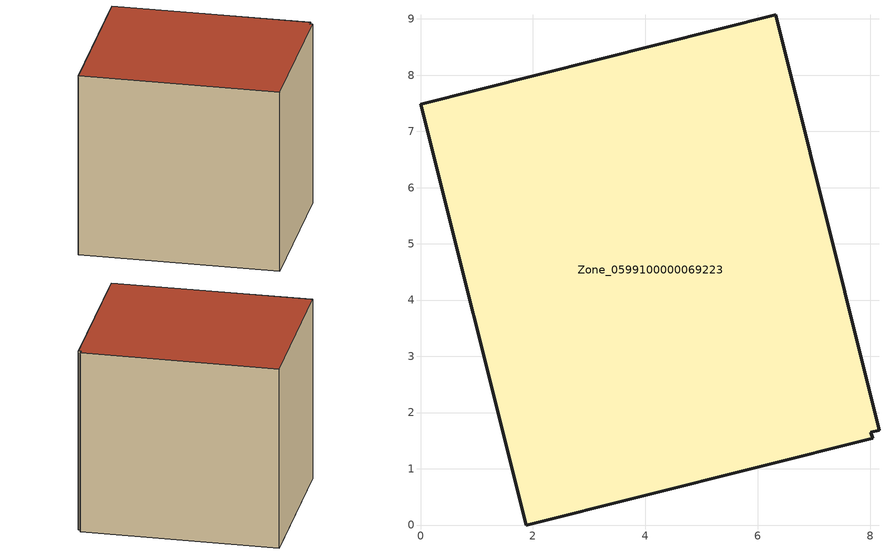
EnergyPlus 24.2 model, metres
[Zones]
Zone_0599100000069223
 floor ground (C_G): 8.01,1.65 8.04,1.54 1.88,0 0,7.48 6.32,9.07 8.15,1.69 z0
 wall outside (C_F): 8.15,1.69 6.32,9.07 0,7.48 1.88,0 8.04,1.54 8.01,1.65 8.15,1.69 z0:7.36
 roof outside (C_R): 8.04,1.54 8.01,1.65 8.15,1.69 6.32,9.07 0,7.48 1.88,0 z7.36
[BUILDING]
Pand.0599100000069223: North Axis=0; Terrain=City; Loads Convergence Tolerance Value=0.04; Temperature Convergence Tolerance Value=0.4; Solar Distribution=FullExterior; Maximum Number of Warmup Days=25; Minimum Number of Warmup Days=1
[Site:Location]
Rotterdam.The.Hague.AP_ZH_NLD Design_Conditions: Latitude=51.96; Longitude=4.45; Time Zone=1; Elevation=-4.5
[SITE:GROUNDTEMPERATURE:BUILDINGSURFACE]
18, 18, 18, 18, 18, 18, 18, 18, 18, 18, 18, 18
[MATERIAL] Thermal Absorptance=0.9; Solar Absorptance=0.7; Visible Absorptance=0.7
Name | Roughness | Thickness | Conductivity | Density | Specific Heat
G.TC.1946-1964 | MediumSmooth | 0.15 | 1 | 540 | 1210
F.TC.1946-1964 | Rough | 0.3 | 0.857143 | 1920 | 840
R.TC.1946-1964 | MediumRough | 0.2 | 0.235294 | 1500 | 1000
[CONSTRUCTION]
C_G: G.TC.1946-1964
C_F: F.TC.1946-1964
C_R: R.TC.1946-1964
[ZONE]
Zone_0599100000069223: Type=1; Multiplier=1; Ceiling Height=Autocalculate; Volume=Autocalculate; Floor Area=autocalculate; Part of Total Floor Area=Yes
[ZONEINFILTRATION:DESIGNFLOWRATE]
Infil_Zone_0599100000069223: Zone or ZoneList or Space or SpaceList=Zone_0599100000069223; Schedule=AlwaysOn; Design Flow Rate Calculation Method=Flow/Area; Flow Rate per Floor Area=0.003; Constant Term Coefficient=1; Temperature Term Coefficient=0; Velocity Term Coefficient=0; Velocity Squared Term Coefficient=0
[HVACTEMPLATE:ZONE:IDEALLOADSAIRSYSTEM]
Zone_0599100000069223: Maximum Heating Supply Air Temperature=50; Minimum Cooling Supply Air Temperature=13; Maximum Heating Supply Air Humidity Ratio=0.0156; Minimum Cooling Supply Air Humidity Ratio=0.0077; Heating Limit=NoLimit; Cooling Limit=NoLimit; Dehumidification Control Type=ConstantSensibleHeatRatio; Cooling Sensible Heat Ratio=0.7; Dehumidification Setpoint=60; Humidification Control Type=None; Humidification Setpoint=30; Outdoor Air Method=None; Outdoor Air Flow Rate per Person=0.00944; Outdoor Air Flow Rate per Zone Floor Area=0; Outdoor Air Flow Rate per Zone=0; Demand Controlled Ventilation Type=None; Outdoor Air Economizer Type=NoEconomizer; Heat Recovery Type=None; Sensible Heat Recovery Effectiveness=0.7; Latent Heat Recovery Effectiveness=0.65
[ZONECONTROL:THERMOSTAT]
ThermostatControl_Zone_0599100000069223: Zone or ZoneList=Zone_0599100000069223; Control Type Schedule=DualSetpointControlType; Control 1=Thermostat_Zone_0599100000069223; Temperature Difference Between Cutout And Setpoint=0
[THERMOSTATSETPOINT:DUALSETPOINT]
Thermostat_Zone_0599100000069223: Heating Setpoint Temperature Schedule=HeatingSetpoint_Zone_0599100000069223; Cooling Setpoint Temperature Schedule=CoolingSetpoint_Zone_0599100000069223
[SCHEDULE:COMPACT]
HeatingSetpoint_Zone_0599100000069223: Through: 12/31, For: AllDays, Until: 24:00, 21
CoolingSetpoint_Zone_0599100000069223: Through: 12/31, For: AllDays, Until: 24:00, 24
DualSetpointControlType: Through: 12/31, For: AllDays, Until: 24:00, 4
AlwaysOn: Through: 12/31, For: AllDays, Until: 24:00, 1
